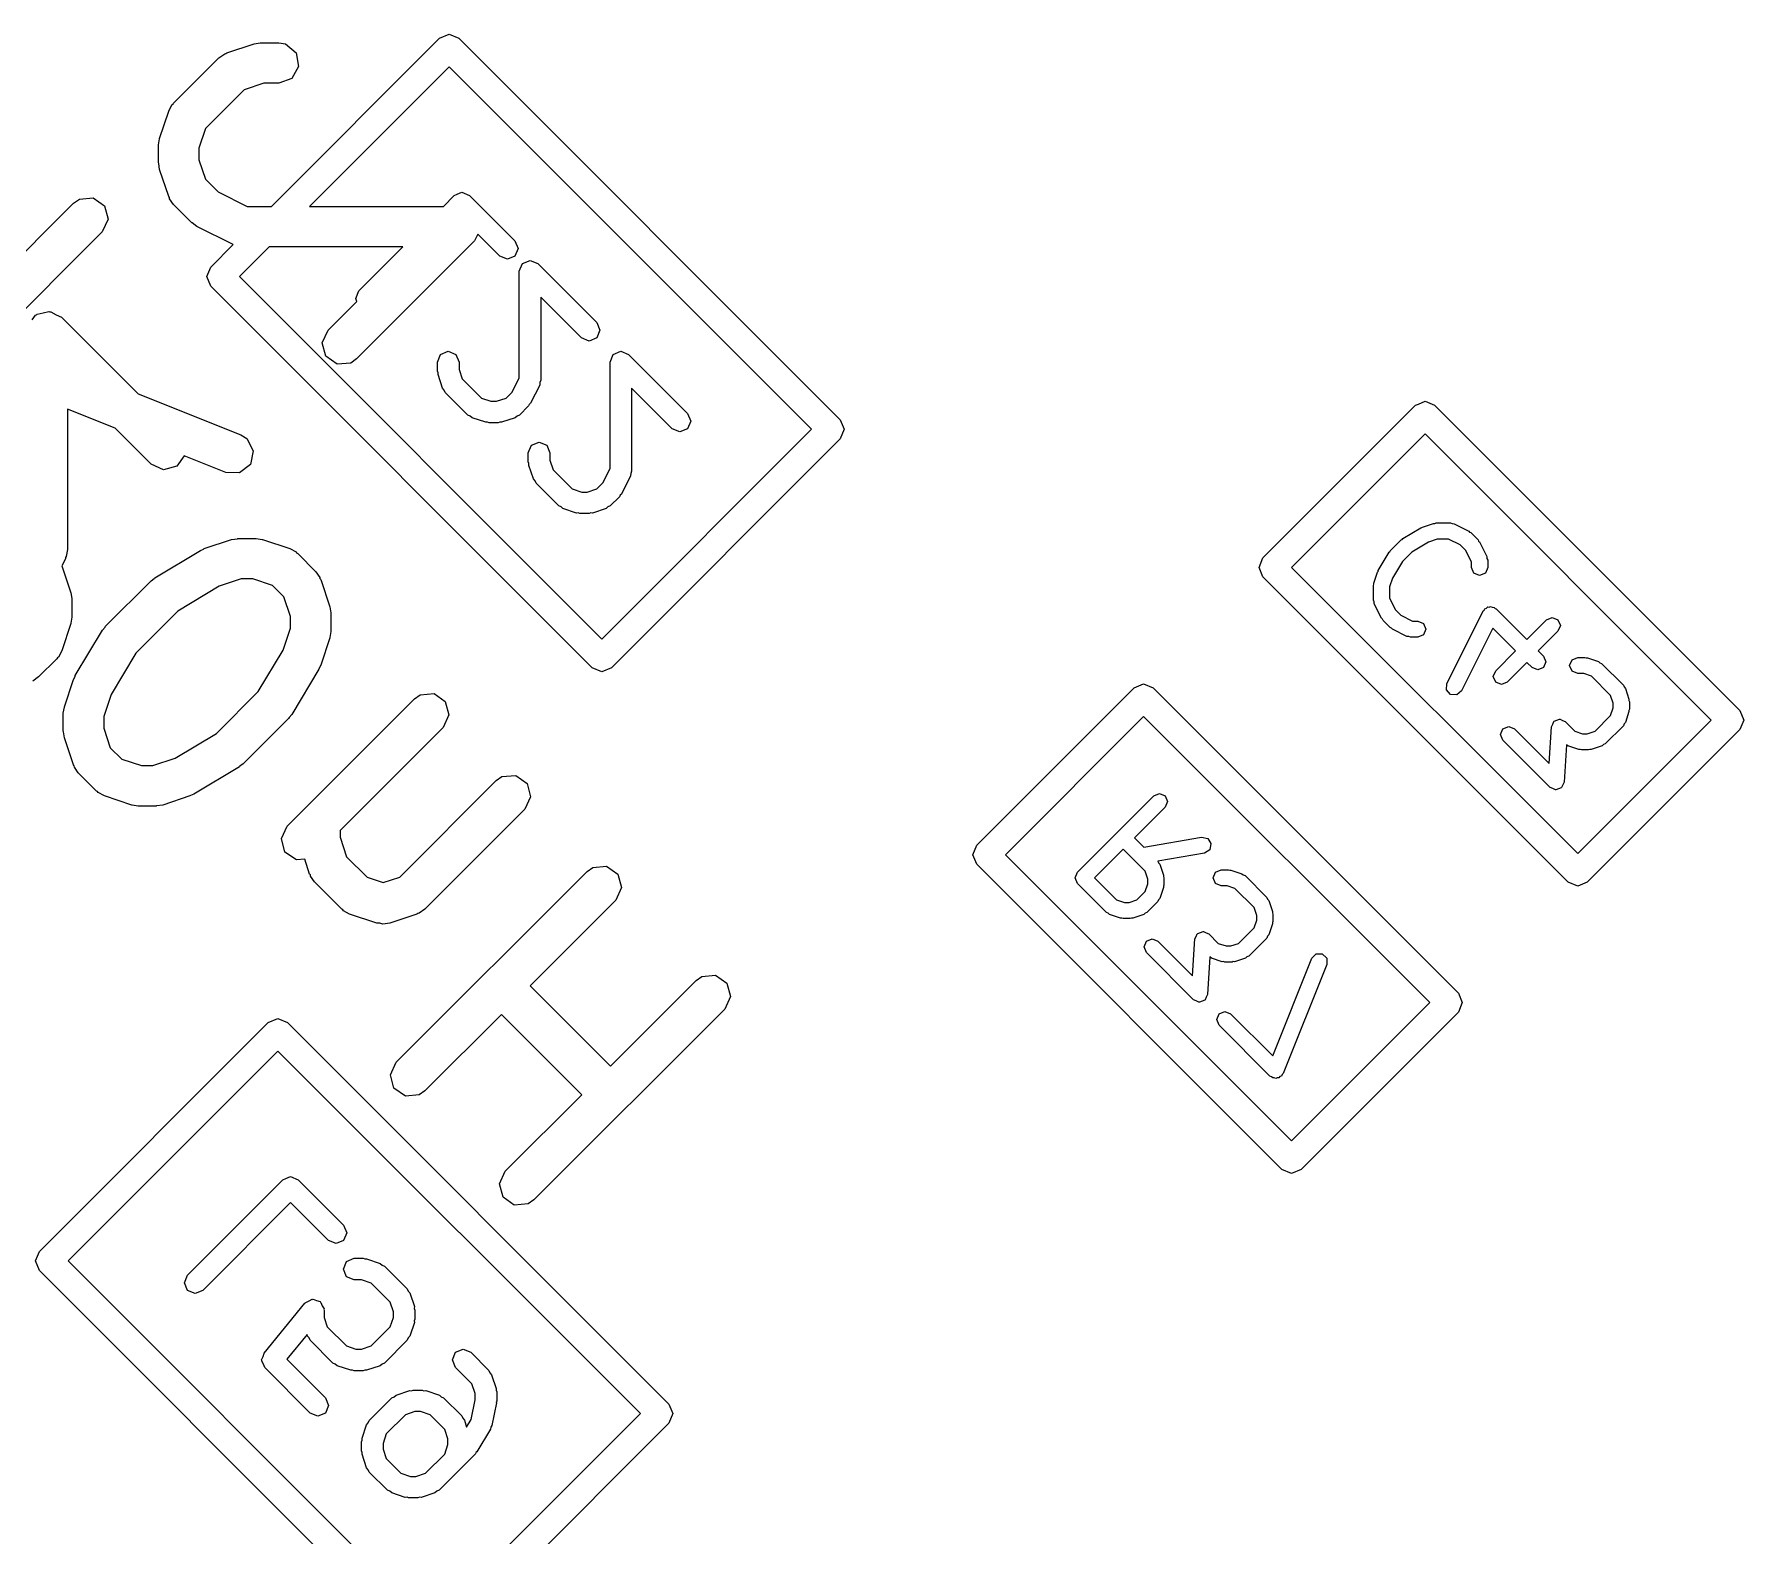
# Model space of a CAD drawing. Extents: x 4.8 to 7.66, y -5.25 to -1.85.
# Drawn here: x 5.9533 to 6.2028, y -2.5526 to -2.3335 of the extents above; entities that cross this region are included whole.
import ezdxf

# ---------------------------------------------------------------- set-up
doc = ezdxf.new("R2010")
doc.units = 0
doc.header["$MEASUREMENT"] = 0
doc.layers.add('BLACK', color=7, linetype='CONTINUOUS')

msp = doc.modelspace()

# ---------------------------------------------------------------- linework, layer by layer
at = {"layer": 'BLACK', "linetype": 'CONTINUOUS'}
for p, q in [((5.98142, -2.33622), (5.9854, -2.3349)), ((5.9854, -2.3349), (5.98627, -2.33477)), ((5.98627, -2.33477), (5.98633, -2.33474)), ((5.98633, -2.33474), (5.98898, -2.33474)), ((5.98793, -2.35861), (6.01247, -2.33407)), ((5.98898, -2.33474), (5.98999, -2.33492)), ((5.98999, -2.33492), (5.99154, -2.33622)), ((6.01247, -2.33407), (6.01386, -2.33349)), ((6.01386, -2.33349), (6.01526, -2.33407)), ((6.01526, -2.33407), (6.07093, -2.38974)), ((5.97364, -2.34356), (5.98027, -2.33693)), ((5.98027, -2.33693), (5.98111, -2.33635)), ((5.98111, -2.33635), (5.98128, -2.33633)), ((5.98128, -2.33633), (5.98142, -2.33622)), ((5.99154, -2.33622), (5.99189, -2.33821)), ((5.99088, -2.33996), (5.98898, -2.34065)), ((5.99189, -2.33821), (5.99088, -2.33996)), ((6.01386, -2.33824), (5.9935, -2.35861)), ((6.06676, -2.39114), (6.01386, -2.33824)), ((5.98395, -2.3416), (5.97831, -2.34725)), ((5.98681, -2.34065), (5.98395, -2.3416)), ((5.98898, -2.34065), (5.98681, -2.34065)), ((5.9716, -2.34869), (5.97293, -2.34472)), ((5.97293, -2.34472), (5.97341, -2.34382)), ((5.97341, -2.34382), (5.97356, -2.34372)), ((5.97356, -2.34372), (5.97364, -2.34356)), ((5.97831, -2.34725), (5.97735, -2.35011)), ((5.97145, -2.34963), (5.9716, -2.34876)), ((5.97145, -2.35228), (5.97145, -2.34963)), ((5.9716, -2.34876), (5.9716, -2.34869)), ((5.97735, -2.35011), (5.97735, -2.3518)), ((5.97147, -2.35234), (5.97145, -2.35228)), ((5.9716, -2.35321), (5.97147, -2.35234)), ((5.97735, -2.3518), (5.97831, -2.35466)), ((5.97293, -2.35719), (5.9716, -2.35321)), ((5.97831, -2.35466), (5.98013, -2.35648)), ((5.95906, -2.35815), (5.9599, -2.35756)), ((5.9599, -2.35756), (5.96191, -2.35738)), ((5.96191, -2.35738), (5.96356, -2.35854)), ((5.97304, -2.35733), (5.97293, -2.35719)), ((5.97305, -2.3575), (5.97304, -2.35733)), ((5.97364, -2.35834), (5.97305, -2.3575)), ((5.98013, -2.35648), (5.98438, -2.35861)), ((6.01301, -2.35861), (6.01461, -2.35701)), ((6.01461, -2.35701), (6.01504, -2.35683)), ((6.01504, -2.35683), (6.01572, -2.35655)), ((6.01572, -2.35655), (6.01683, -2.35701)), ((6.01683, -2.35701), (6.02346, -2.36364)), ((5.94345, -2.37375), (5.95906, -2.35815)), ((5.96356, -2.35854), (5.96409, -2.36049)), ((5.97629, -2.361), (5.97364, -2.35834)), ((5.98438, -2.35861), (5.98793, -2.35861)), ((5.9935, -2.35861), (6.01301, -2.35861)), ((5.96323, -2.36232), (5.94784, -2.37771)), ((5.96409, -2.36049), (5.96323, -2.36232)), ((5.97635, -2.36102), (5.97629, -2.361)), ((5.97706, -2.36155), (5.97635, -2.36102)), ((5.98235, -2.36419), (5.97706, -2.36155)), ((6.01805, -2.36268), (6.01796, -2.36284)), ((6.02124, -2.36587), (6.01805, -2.36268)), ((5.97907, -2.36747), (5.98235, -2.36419)), ((5.98759, -2.36451), (5.98324, -2.36886)), ((6.00711, -2.36451), (5.98759, -2.36451)), ((6.01758, -2.36365), (6.00035, -2.38088)), ((6.00069, -2.37093), (6.00711, -2.36451)), ((6.01796, -2.36284), (6.01758, -2.36365)), ((6.02346, -2.36364), (6.02392, -2.36475)), ((6.02392, -2.36475), (6.02346, -2.36587)), ((5.97849, -2.36886), (5.97907, -2.36747)), ((6.02235, -2.36633), (6.02124, -2.36587)), ((6.02346, -2.36587), (6.02235, -2.36633)), ((6.02409, -2.36807), (6.02455, -2.36696)), ((6.02455, -2.36696), (6.02566, -2.36649)), ((6.02566, -2.36649), (6.02678, -2.36696)), ((6.02678, -2.36696), (6.03539, -2.37557)), ((5.97907, -2.37026), (5.97849, -2.36886)), ((5.98324, -2.36886), (6.03614, -2.42176)), ((6.02409, -2.38361), (6.02409, -2.36807)), ((6.03474, -2.42593), (5.97907, -2.37026)), ((5.99618, -2.3767), (6.0004, -2.37248)), ((6.00023, -2.37205), (6.00069, -2.37093)), ((6.0004, -2.37248), (6.00023, -2.37205)), ((6.03317, -2.3778), (6.02724, -2.37187)), ((6.02724, -2.37187), (6.02724, -2.38398)), ((5.953, -2.37519), (5.95351, -2.37447)), ((5.95351, -2.37447), (5.95364, -2.37443)), ((5.95364, -2.37443), (5.95373, -2.37433)), ((5.95373, -2.37433), (5.9546, -2.37417)), ((5.9546, -2.37417), (5.95546, -2.37394)), ((5.95546, -2.37394), (5.95558, -2.374)), ((5.95558, -2.374), (5.95572, -2.37398)), ((5.95572, -2.37398), (5.95649, -2.37442)), ((5.95649, -2.37442), (5.95729, -2.3748)), ((5.95729, -2.3748), (5.96846, -2.38596)), ((5.99532, -2.37854), (5.99618, -2.3767)), ((6.03539, -2.37557), (6.03585, -2.37669)), ((6.03585, -2.37669), (6.03539, -2.3778)), ((5.99584, -2.38049), (5.99532, -2.37854)), ((6.01216, -2.38133), (6.01262, -2.38021)), ((6.01262, -2.38021), (6.01373, -2.37975)), ((6.01373, -2.37975), (6.01485, -2.38021)), ((6.01485, -2.38021), (6.01531, -2.38133)), ((6.03428, -2.37826), (6.03317, -2.3778)), ((6.03539, -2.3778), (6.03428, -2.37826)), ((6.03734, -2.38133), (6.03781, -2.38021)), ((6.03781, -2.38021), (6.03892, -2.37975)), ((6.03892, -2.37975), (6.04003, -2.38021)), ((6.04003, -2.38021), (6.04865, -2.38883)), ((5.9975, -2.38164), (5.99584, -2.38049)), ((5.99951, -2.38147), (5.9975, -2.38164)), ((6.00035, -2.38088), (5.99951, -2.38147)), ((6.01216, -2.38265), (6.01216, -2.38133)), ((6.01226, -2.38289), (6.01216, -2.38265)), ((6.01531, -2.38133), (6.01531, -2.3824)), ((6.01531, -2.3824), (6.01577, -2.38379)), ((6.03734, -2.39686), (6.03734, -2.38133)), ((6.01224, -2.38315), (6.01226, -2.38289)), ((6.0129, -2.38514), (6.01224, -2.38315)), ((6.01314, -2.38541), (6.0129, -2.38514)), ((6.01577, -2.38379), (6.01856, -2.38658)), ((6.02304, -2.3857), (6.02409, -2.38361)), ((6.02707, -2.38468), (6.02575, -2.38733)), ((6.0271, -2.38432), (6.02707, -2.38468)), ((6.02724, -2.38398), (6.0271, -2.38432)), ((6.04642, -2.39106), (6.04049, -2.38513)), ((6.04049, -2.38513), (6.04049, -2.39723)), ((5.96846, -2.38596), (5.98345, -2.39196)), ((6.01328, -2.38575), (6.01314, -2.38541)), ((6.0166, -2.38907), (6.01328, -2.38575)), ((6.01856, -2.38658), (6.01995, -2.38704)), ((6.01995, -2.38704), (6.02077, -2.38704)), ((6.02077, -2.38704), (6.02216, -2.38658)), ((6.02216, -2.38658), (6.02304, -2.3857)), ((6.02555, -2.3875), (6.02545, -2.38774)), ((6.02575, -2.38733), (6.02555, -2.3875)), ((6.13263, -2.4099), (6.1549, -2.38763)), ((6.1549, -2.38763), (6.15531, -2.38746)), ((6.15531, -2.38746), (6.15629, -2.38705)), ((6.15629, -2.38705), (6.15768, -2.38763)), ((6.15768, -2.38763), (6.20222, -2.43217)), ((5.96514, -2.39099), (5.95816, -2.3882)), ((5.95816, -2.3882), (5.95816, -2.4087)), ((6.01693, -2.38921), (6.0166, -2.38907)), ((6.01721, -2.38945), (6.01693, -2.38921)), ((6.0192, -2.39011), (6.01721, -2.38945)), ((6.01946, -2.39009), (6.0192, -2.39011)), ((6.0197, -2.39019), (6.01946, -2.39009)), ((6.02102, -2.39019), (6.0197, -2.39019)), ((6.02126, -2.39009), (6.02102, -2.39019)), ((6.02152, -2.39011), (6.02126, -2.39009)), ((6.02351, -2.38945), (6.02152, -2.39011)), ((6.02379, -2.38921), (6.02351, -2.38945)), ((6.02413, -2.38907), (6.02379, -2.38921)), ((6.02545, -2.38774), (6.02413, -2.38907)), ((6.04865, -2.38883), (6.04911, -2.38994)), ((6.04911, -2.38994), (6.04865, -2.39106)), ((6.07093, -2.38974), (6.07151, -2.39114)), ((5.97035, -2.39621), (5.96514, -2.39099)), ((5.98345, -2.39196), (5.98432, -2.3925)), ((5.98432, -2.3925), (5.98528, -2.39428)), ((6.03614, -2.42176), (6.06676, -2.39114)), ((6.07093, -2.39253), (6.03753, -2.42593)), ((6.04754, -2.39152), (6.04642, -2.39106)), ((6.04865, -2.39106), (6.04754, -2.39152)), ((6.07151, -2.39114), (6.07093, -2.39253)), ((6.07093, -2.39253), (6.07093, -2.39253)), ((6.15629, -2.3918), (6.1368, -2.41129)), ((6.19805, -2.43356), (6.15629, -2.3918)), ((5.9752, -2.39502), (5.97413, -2.39654)), ((5.98126, -2.39744), (5.9752, -2.39502)), ((5.98528, -2.39428), (5.98486, -2.39626)), ((6.02541, -2.39458), (6.02587, -2.39347)), ((6.02541, -2.39591), (6.02541, -2.39458)), ((6.02587, -2.39347), (6.02699, -2.39301)), ((6.02699, -2.39301), (6.0281, -2.39347)), ((6.0281, -2.39347), (6.02856, -2.39458)), ((6.02856, -2.39458), (6.02856, -2.39565)), ((5.97218, -2.39706), (5.97035, -2.39621)), ((5.97413, -2.39654), (5.97218, -2.39706)), ((5.98328, -2.39751), (5.98126, -2.39744)), ((5.98486, -2.39626), (5.98328, -2.39751)), ((6.02551, -2.39615), (6.02541, -2.39591)), ((6.02549, -2.39641), (6.02551, -2.39615)), ((6.02616, -2.39839), (6.02549, -2.39641)), ((6.02856, -2.39565), (6.02903, -2.39705)), ((6.02903, -2.39705), (6.03182, -2.39983)), ((6.0363, -2.39895), (6.03734, -2.39686)), ((6.04035, -2.39757), (6.04033, -2.39794)), ((6.04049, -2.39723), (6.04035, -2.39757)), ((6.0264, -2.39867), (6.02616, -2.39839)), ((6.02654, -2.39901), (6.0264, -2.39867)), ((6.02985, -2.40232), (6.02654, -2.39901)), ((6.03182, -2.39983), (6.03321, -2.4003)), ((6.03402, -2.4003), (6.03542, -2.39983)), ((6.03542, -2.39983), (6.0363, -2.39895)), ((6.04033, -2.39794), (6.039, -2.40059)), ((6.03019, -2.40246), (6.02985, -2.40232)), ((6.03047, -2.4027), (6.03019, -2.40246)), ((6.03321, -2.4003), (6.03402, -2.4003)), ((6.03704, -2.40246), (6.03677, -2.4027)), ((6.03738, -2.40232), (6.03704, -2.40246)), ((6.03871, -2.401), (6.03738, -2.40232)), ((6.03881, -2.40076), (6.03871, -2.401)), ((6.039, -2.40059), (6.03881, -2.40076)), ((6.03246, -2.40337), (6.03047, -2.4027)), ((6.03271, -2.40335), (6.03246, -2.40337)), ((6.03295, -2.40345), (6.03271, -2.40335)), ((6.03428, -2.40345), (6.03295, -2.40345)), ((6.03452, -2.40335), (6.03428, -2.40345)), ((6.03478, -2.40337), (6.03452, -2.40335)), ((6.03677, -2.4027), (6.03478, -2.40337)), ((6.15592, -2.4054), (6.15751, -2.40487)), ((6.15751, -2.40487), (6.1577, -2.40488)), ((6.1577, -2.40488), (6.15788, -2.40481)), ((6.15788, -2.40481), (6.16, -2.40481)), ((6.16, -2.40481), (6.16026, -2.40491)), ((6.16026, -2.40491), (6.16053, -2.40493)), ((6.16053, -2.40493), (6.16265, -2.40599)), ((5.97813, -2.40855), (5.98211, -2.40722)), ((5.98211, -2.40722), (5.98298, -2.4071)), ((5.98298, -2.4071), (5.98304, -2.40707)), ((5.98304, -2.40707), (5.98569, -2.40707)), ((5.98569, -2.40707), (5.98656, -2.40723)), ((5.98656, -2.40723), (5.98663, -2.40722)), ((5.98663, -2.40722), (5.9906, -2.40855)), ((6.15121, -2.40886), (6.1528, -2.40727)), ((6.1528, -2.40727), (6.15294, -2.40722)), ((6.15294, -2.40722), (6.15303, -2.40709)), ((6.15303, -2.40709), (6.15568, -2.4055)), ((6.15679, -2.4076), (6.15437, -2.40905)), ((6.15568, -2.4055), (6.15581, -2.40548)), ((6.15581, -2.40548), (6.15592, -2.4054)), ((6.15807, -2.40717), (6.15679, -2.4076)), ((6.15972, -2.40717), (6.15807, -2.40717)), ((6.16142, -2.40802), (6.15972, -2.40717)), ((6.16265, -2.40599), (6.16278, -2.40614)), ((6.16278, -2.40614), (6.16296, -2.40621)), ((6.16296, -2.40621), (6.16402, -2.40727)), ((6.16402, -2.40727), (6.16409, -2.40745)), ((6.16409, -2.40745), (6.16424, -2.40758)), ((6.16424, -2.40758), (6.1653, -2.4097)), ((5.95785, -2.41002), (5.95733, -2.41105)), ((5.95787, -2.40985), (5.95785, -2.41002)), ((5.95798, -2.40971), (5.95787, -2.40985)), ((5.95816, -2.4087), (5.95798, -2.40971)), ((5.97092, -2.4128), (5.97755, -2.40882)), ((5.97755, -2.40882), (5.97802, -2.40864)), ((5.97802, -2.40864), (5.97813, -2.40855)), ((5.9906, -2.40855), (5.99151, -2.40904)), ((5.99151, -2.40904), (5.9916, -2.40919)), ((5.9916, -2.40919), (5.99176, -2.40926)), ((5.99176, -2.40926), (5.99441, -2.41192)), ((6.13205, -2.41129), (6.13263, -2.4099)), ((6.14944, -2.41174), (6.15103, -2.40909)), ((6.15103, -2.40909), (6.15115, -2.409)), ((6.15115, -2.409), (6.15121, -2.40886)), ((6.15437, -2.40905), (6.15299, -2.41043)), ((6.16221, -2.40881), (6.16142, -2.40802)), ((6.16306, -2.41051), (6.16221, -2.40881)), ((6.1653, -2.4097), (6.16532, -2.40997)), ((6.16532, -2.40997), (6.16542, -2.41023)), ((5.95733, -2.41105), (5.95864, -2.41498)), ((5.99441, -2.41192), (5.995, -2.41276)), ((6.13263, -2.41268), (6.13205, -2.41129)), ((6.1368, -2.41129), (6.17856, -2.45305)), ((6.14881, -2.41357), (6.14934, -2.41198)), ((6.14934, -2.41198), (6.14942, -2.41187)), ((6.14942, -2.41187), (6.14944, -2.41174)), ((6.15299, -2.41043), (6.15154, -2.41285)), ((6.16306, -2.41129), (6.16306, -2.41051)), ((6.16341, -2.41212), (6.16306, -2.41129)), ((6.16424, -2.41247), (6.16341, -2.41212)), ((6.16508, -2.41212), (6.16424, -2.41247)), ((6.16542, -2.41129), (6.16508, -2.41212)), ((6.16542, -2.41023), (6.16542, -2.41129)), ((5.95864, -2.41498), (5.95877, -2.41585)), ((5.96372, -2.41987), (5.97035, -2.41324)), ((5.97035, -2.41324), (5.97083, -2.4129)), ((5.97083, -2.4129), (5.97092, -2.4128)), ((5.98031, -2.41405), (5.97427, -2.41767)), ((5.98352, -2.41298), (5.98031, -2.41405)), ((5.98522, -2.41298), (5.98352, -2.41298)), ((5.98808, -2.41393), (5.98522, -2.41298)), ((5.98974, -2.4156), (5.98808, -2.41393)), ((5.995, -2.41276), (5.99501, -2.41293)), ((5.99501, -2.41293), (5.99512, -2.41307)), ((5.99512, -2.41307), (5.99645, -2.41705)), ((6.17717, -2.45722), (6.13263, -2.41268)), ((6.14875, -2.41394), (6.14882, -2.41376)), ((6.14875, -2.41606), (6.14875, -2.41394)), ((6.14882, -2.41376), (6.14881, -2.41357)), ((6.15154, -2.41285), (6.15111, -2.41413)), ((6.15111, -2.41413), (6.15111, -2.41578)), ((5.95877, -2.41585), (5.95879, -2.41591)), ((5.95879, -2.41591), (5.95879, -2.41856)), ((5.9907, -2.41846), (5.98974, -2.4156)), ((5.99645, -2.41705), (5.99658, -2.41792)), ((6.14885, -2.41632), (6.14875, -2.41606)), ((6.14887, -2.41659), (6.14885, -2.41632)), ((6.14993, -2.41871), (6.14887, -2.41659)), ((6.15111, -2.41578), (6.15196, -2.41748)), ((6.15196, -2.41748), (6.15275, -2.41827)), ((6.15947, -2.42826), (6.16478, -2.41765)), ((6.16478, -2.41765), (6.16492, -2.41753)), ((6.16492, -2.41753), (6.165, -2.41735)), ((6.165, -2.41735), (6.16525, -2.41724)), ((6.16525, -2.41724), (6.16546, -2.41706)), ((6.16546, -2.41706), (6.16565, -2.41708)), ((6.16565, -2.41708), (6.16583, -2.417)), ((6.16583, -2.417), (6.16609, -2.41711)), ((6.16609, -2.41711), (6.16636, -2.41713)), ((6.16636, -2.41713), (6.16649, -2.41727)), ((6.16649, -2.41727), (6.16667, -2.41735)), ((6.16667, -2.41735), (6.17114, -2.42182)), ((5.95864, -2.4195), (5.95732, -2.42347)), ((5.95879, -2.41856), (5.95864, -2.41943)), ((5.95864, -2.41943), (5.95864, -2.4195)), ((5.96328, -2.42044), (5.96366, -2.41999)), ((5.96366, -2.41999), (5.96372, -2.41987)), ((5.97427, -2.41767), (5.96815, -2.42379)), ((5.9907, -2.42015), (5.9907, -2.41846)), ((5.99658, -2.41792), (5.9966, -2.41798)), ((5.9966, -2.41798), (5.9966, -2.42063)), ((6.15008, -2.41884), (6.14993, -2.41871)), ((6.15015, -2.41902), (6.15008, -2.41884)), ((6.15121, -2.42008), (6.15015, -2.41902)), ((6.15139, -2.42015), (6.15121, -2.42008)), ((6.15275, -2.41827), (6.15445, -2.41912)), ((6.15445, -2.41912), (6.15523, -2.41912)), ((6.15523, -2.41912), (6.15606, -2.41947)), ((6.15606, -2.41947), (6.15641, -2.4203)), ((6.17114, -2.42182), (6.17401, -2.41894)), ((6.17401, -2.41894), (6.17485, -2.41859)), ((6.17485, -2.41859), (6.17568, -2.41894)), ((6.17568, -2.41894), (6.17603, -2.41977)), ((6.17603, -2.41977), (6.17568, -2.42061)), ((5.9593, -2.42707), (5.96328, -2.42044)), ((5.98962, -2.42337), (5.9907, -2.42015)), ((5.99645, -2.42157), (5.99512, -2.42554)), ((5.9966, -2.42063), (5.99645, -2.4215)), ((5.99645, -2.4215), (5.99645, -2.42157)), ((6.15152, -2.4203), (6.15139, -2.42015)), ((6.15364, -2.42136), (6.15152, -2.4203)), ((6.15391, -2.42138), (6.15364, -2.42136)), ((6.15417, -2.42148), (6.15391, -2.42138)), ((6.15523, -2.42148), (6.15417, -2.42148)), ((6.15606, -2.42114), (6.15523, -2.42148)), ((6.15641, -2.4203), (6.15606, -2.42114)), ((6.16616, -2.42018), (6.16159, -2.42932)), ((6.16947, -2.42349), (6.16616, -2.42018)), ((6.17568, -2.42061), (6.17281, -2.42349)), ((5.9566, -2.42463), (5.95395, -2.42728)), ((5.95668, -2.42447), (5.9566, -2.42463)), ((5.95683, -2.42437), (5.95668, -2.42447)), ((5.95732, -2.42347), (5.95683, -2.42437)), ((5.96815, -2.42379), (5.96453, -2.42983)), ((5.986, -2.42941), (5.98962, -2.42337)), ((6.16659, -2.42636), (6.16947, -2.42349)), ((6.17281, -2.42349), (6.17356, -2.42424)), ((6.17356, -2.42424), (6.17391, -2.42508)), ((6.17391, -2.42508), (6.17356, -2.42591)), ((6.17738, -2.42561), (6.17773, -2.42477)), ((6.17773, -2.42477), (6.17856, -2.42443)), ((6.17856, -2.42443), (6.17962, -2.42443)), ((6.17962, -2.42443), (6.1798, -2.4245)), ((6.1798, -2.4245), (6.17999, -2.42449)), ((6.17999, -2.42449), (6.18159, -2.42502)), ((6.18159, -2.42502), (6.18179, -2.4252)), ((5.95395, -2.42728), (5.95311, -2.42787)), ((5.95903, -2.42765), (5.95927, -2.4272)), ((5.95927, -2.4272), (5.9593, -2.42707)), ((5.99485, -2.42613), (5.99088, -2.43276)), ((5.99488, -2.42599), (5.99485, -2.42613)), ((5.99512, -2.42554), (5.99488, -2.42599)), ((6.03614, -2.42651), (6.03474, -2.42593)), ((6.03753, -2.42593), (6.03614, -2.42651)), ((6.03753, -2.42593), (6.03753, -2.42593)), ((6.16624, -2.4272), (6.16659, -2.42636)), ((6.16659, -2.42803), (6.16624, -2.4272)), ((6.17114, -2.42516), (6.16826, -2.42803)), ((6.17189, -2.42591), (6.17114, -2.42516)), ((6.17273, -2.42626), (6.17189, -2.42591)), ((6.17356, -2.42591), (6.17273, -2.42626)), ((6.17773, -2.42644), (6.17738, -2.42561)), ((6.17856, -2.42679), (6.17773, -2.42644)), ((6.17943, -2.42679), (6.17856, -2.42679)), ((6.18057, -2.42717), (6.17943, -2.42679)), ((6.18336, -2.42996), (6.18057, -2.42717)), ((6.18179, -2.4252), (6.18205, -2.4253)), ((6.18205, -2.4253), (6.18523, -2.42848)), ((5.95771, -2.43163), (5.95903, -2.42765)), ((5.96453, -2.42983), (5.96346, -2.43304)), ((5.97989, -2.43552), (5.986, -2.42941)), ((6.00879, -2.43047), (6.00963, -2.42989)), ((6.00963, -2.42989), (6.01165, -2.42971)), ((6.01165, -2.42971), (6.0133, -2.43087)), ((6.09085, -2.45182), (6.11382, -2.42885)), ((6.11382, -2.42885), (6.11521, -2.42828)), ((6.11521, -2.42828), (6.1166, -2.42885)), ((6.1166, -2.42885), (6.16115, -2.4734)), ((6.15941, -2.42916), (6.15947, -2.42826)), ((6.16, -2.42984), (6.15941, -2.42916)), ((6.1609, -2.42991), (6.16, -2.42984)), ((6.16159, -2.42932), (6.1609, -2.42991)), ((6.16742, -2.42838), (6.16659, -2.42803)), ((6.16826, -2.42803), (6.16742, -2.42838)), ((6.18374, -2.4311), (6.18336, -2.42996)), ((6.18523, -2.42848), (6.18533, -2.42874)), ((6.18533, -2.42874), (6.18551, -2.42894)), ((6.18551, -2.42894), (6.18604, -2.43054)), ((5.95755, -2.43256), (5.95771, -2.43169)), ((5.95755, -2.43521), (5.95755, -2.43256)), ((5.95771, -2.43169), (5.95771, -2.43163)), ((5.99023, -2.44903), (6.00879, -2.43047)), ((6.0133, -2.43087), (6.01382, -2.43282)), ((6.18336, -2.43292), (6.18374, -2.43178)), ((6.18374, -2.43178), (6.18374, -2.4311)), ((6.18604, -2.43234), (6.18551, -2.43393)), ((6.18604, -2.43054), (6.18603, -2.43073)), ((6.18603, -2.43073), (6.1861, -2.43091)), ((6.1861, -2.43197), (6.18603, -2.43215)), ((6.18603, -2.43215), (6.18604, -2.43234)), ((6.1861, -2.43091), (6.1861, -2.43197)), ((6.20222, -2.43217), (6.2028, -2.43356)), ((5.96346, -2.43304), (5.96346, -2.43473)), ((5.96346, -2.43473), (5.96441, -2.4376)), ((5.99043, -2.43332), (5.98381, -2.43995)), ((5.99049, -2.4332), (5.99043, -2.43332)), ((5.99088, -2.43276), (5.99049, -2.4332)), ((6.01297, -2.43465), (5.99793, -2.44969)), ((6.01382, -2.43282), (6.01297, -2.43465)), ((6.11521, -2.43303), (6.09503, -2.45321)), ((6.15697, -2.47479), (6.11521, -2.43303)), ((6.1673, -2.43568), (6.16765, -2.43485)), ((6.16765, -2.43485), (6.16849, -2.4345)), ((6.16849, -2.4345), (6.16932, -2.43485)), ((6.16932, -2.43485), (6.17437, -2.4399)), ((6.17437, -2.4399), (6.17473, -2.43454)), ((6.17473, -2.43454), (6.17491, -2.43417)), ((6.17491, -2.43417), (6.17507, -2.43379)), ((6.17507, -2.43379), (6.17511, -2.43377)), ((6.17511, -2.43377), (6.17513, -2.43373)), ((6.17513, -2.43373), (6.17552, -2.4336)), ((6.17552, -2.4336), (6.17591, -2.43344)), ((6.17591, -2.43344), (6.17595, -2.43346)), ((6.17595, -2.43346), (6.17599, -2.43344)), ((6.17599, -2.43344), (6.17636, -2.43363)), ((6.17636, -2.43363), (6.17674, -2.43379)), ((6.17674, -2.43379), (6.17814, -2.43518)), ((6.17856, -2.45305), (6.19805, -2.43356)), ((6.20222, -2.43495), (6.17995, -2.45722)), ((6.1811, -2.43518), (6.18336, -2.43292)), ((6.18523, -2.4344), (6.18258, -2.43705)), ((6.18533, -2.43414), (6.18523, -2.4344)), ((6.18551, -2.43393), (6.18533, -2.43414)), ((6.2028, -2.43356), (6.20222, -2.43495)), ((5.95758, -2.43527), (5.95755, -2.43521)), ((5.95771, -2.43615), (5.95758, -2.43527)), ((5.95903, -2.44012), (5.95771, -2.43615)), ((5.96441, -2.4376), (5.96608, -2.43926)), ((5.97385, -2.43914), (5.97989, -2.43552)), ((6.16765, -2.43652), (6.1673, -2.43568)), ((6.17454, -2.44341), (6.16765, -2.43652)), ((6.17692, -2.43716), (6.17656, -2.44265)), ((6.17713, -2.43733), (6.17692, -2.43716)), ((6.17872, -2.43786), (6.17713, -2.43733)), ((6.17814, -2.43518), (6.17928, -2.43556)), ((6.17928, -2.43556), (6.17996, -2.43556)), ((6.17996, -2.43556), (6.1811, -2.43518)), ((6.18212, -2.43733), (6.18052, -2.43786)), ((6.18232, -2.43715), (6.18212, -2.43733)), ((6.18258, -2.43705), (6.18232, -2.43715)), ((5.96608, -2.43926), (5.96894, -2.44021)), ((5.97063, -2.44021), (5.97385, -2.43914)), ((5.98381, -2.43995), (5.98332, -2.44029)), ((6.17891, -2.43785), (6.17872, -2.43786)), ((6.17909, -2.43792), (6.17891, -2.43785)), ((6.18015, -2.43792), (6.17909, -2.43792)), ((6.18033, -2.43785), (6.18015, -2.43792)), ((6.18052, -2.43786), (6.18033, -2.43785)), ((5.95914, -2.44026), (5.95903, -2.44012)), ((5.95916, -2.44044), (5.95914, -2.44026)), ((5.95974, -2.44128), (5.95916, -2.44044)), ((5.9624, -2.44393), (5.95974, -2.44128)), ((5.96894, -2.44021), (5.97063, -2.44021)), ((5.98324, -2.4404), (5.97661, -2.44437)), ((5.98332, -2.44029), (5.98324, -2.4404)), ((6.00664, -2.45649), (6.02072, -2.44241)), ((6.02072, -2.44241), (6.02156, -2.44182)), ((6.02156, -2.44182), (6.02358, -2.44164)), ((6.02358, -2.44164), (6.02523, -2.4428)), ((5.96256, -2.444), (5.9624, -2.44393)), ((5.96265, -2.44415), (5.96256, -2.444)), ((5.96355, -2.44464), (5.96265, -2.44415)), ((5.96753, -2.44597), (5.96355, -2.44464)), ((5.97602, -2.44464), (5.97205, -2.44597)), ((5.97613, -2.44456), (5.97602, -2.44464)), ((5.97661, -2.44437), (5.97613, -2.44456)), ((6.02575, -2.44475), (6.0249, -2.44658)), ((6.02523, -2.4428), (6.02575, -2.44475)), ((6.10555, -2.45574), (6.11668, -2.44461)), ((6.11668, -2.44461), (6.11752, -2.44426)), ((6.11752, -2.44426), (6.11835, -2.44461)), ((6.11835, -2.44461), (6.1187, -2.44544)), ((6.17493, -2.44357), (6.17454, -2.44341)), ((6.1753, -2.44375), (6.17493, -2.44357)), ((6.17534, -2.44374), (6.1753, -2.44375)), ((6.17538, -2.44376), (6.17534, -2.44374)), ((6.17576, -2.4436), (6.17538, -2.44376)), ((6.17616, -2.44346), (6.17576, -2.4436)), ((6.17618, -2.44343), (6.17616, -2.44346)), ((6.17621, -2.44341), (6.17618, -2.44343)), ((6.17637, -2.44303), (6.17621, -2.44341)), ((6.17656, -2.44265), (6.17637, -2.44303)), ((5.96759, -2.44597), (5.96753, -2.44597)), ((5.96846, -2.44612), (5.96759, -2.44597)), ((5.97111, -2.44612), (5.96846, -2.44612)), ((5.97117, -2.4461), (5.97111, -2.44612)), ((5.97205, -2.44597), (5.97117, -2.4461)), ((6.0249, -2.44658), (6.01032, -2.46116)), ((6.11835, -2.44628), (6.11388, -2.45074)), ((6.1187, -2.44544), (6.11835, -2.44628)), ((5.98938, -2.45086), (5.99023, -2.44903)), ((5.99793, -2.44969), (5.99793, -2.45064)), ((5.9899, -2.45282), (5.98938, -2.45086)), ((5.99793, -2.45064), (5.99888, -2.4535)), ((6.09028, -2.45321), (6.09085, -2.45182)), ((6.11221, -2.45241), (6.10805, -2.45658)), ((6.11542, -2.45562), (6.11221, -2.45241)), ((6.11388, -2.45074), (6.11526, -2.45212)), ((6.11526, -2.45212), (6.12367, -2.45064)), ((6.12367, -2.45064), (6.12456, -2.45084)), ((6.12485, -2.45248), (6.12408, -2.45297)), ((6.12456, -2.45084), (6.12504, -2.4516)), ((6.12504, -2.4516), (6.12485, -2.45248)), ((5.99156, -2.45397), (5.9899, -2.45282)), ((5.99278, -2.45387), (5.99156, -2.45397)), ((5.9935, -2.45603), (5.99278, -2.45387)), ((5.99888, -2.4535), (6.00187, -2.45649)), ((6.03398, -2.45566), (6.03482, -2.45507)), ((6.03482, -2.45507), (6.03683, -2.4549)), ((6.03683, -2.4549), (6.03849, -2.45606)), ((6.09085, -2.4546), (6.09028, -2.45321)), ((6.1354, -2.49915), (6.09085, -2.4546)), ((6.09503, -2.45321), (6.13679, -2.49497)), ((6.12408, -2.45297), (6.1173, -2.45416)), ((6.1173, -2.45416), (6.1174, -2.4544)), ((6.1174, -2.4544), (6.11758, -2.45461)), ((6.11758, -2.45461), (6.11811, -2.4562)), ((5.99361, -2.45617), (5.9935, -2.45603)), ((5.99362, -2.45635), (5.99361, -2.45617)), ((5.99421, -2.45719), (5.99362, -2.45635)), ((5.99819, -2.46116), (5.99421, -2.45719)), ((6.00187, -2.45649), (6.00425, -2.45729)), ((6.00425, -2.45729), (6.00664, -2.45649)), ((6.00614, -2.4835), (6.03398, -2.45566)), ((6.03849, -2.45606), (6.03901, -2.45801)), ((6.1052, -2.45658), (6.10555, -2.45574)), ((6.10555, -2.45741), (6.1052, -2.45658)), ((6.10979, -2.46165), (6.10555, -2.45741)), ((6.10805, -2.45658), (6.11126, -2.45979)), ((6.1158, -2.45677), (6.11542, -2.45562)), ((6.11542, -2.45859), (6.1158, -2.45745)), ((6.1158, -2.45745), (6.1158, -2.45677)), ((6.11811, -2.4562), (6.11809, -2.4564)), ((6.11809, -2.4564), (6.11817, -2.45658)), ((6.11817, -2.45658), (6.11817, -2.45764)), ((6.12535, -2.45658), (6.1257, -2.45574)), ((6.1257, -2.45741), (6.12535, -2.45658)), ((6.1257, -2.45574), (6.12653, -2.4554)), ((6.12653, -2.45776), (6.1257, -2.45741)), ((6.12653, -2.4554), (6.12759, -2.4554)), ((6.12759, -2.4554), (6.12777, -2.45547)), ((6.12777, -2.45547), (6.12796, -2.45546)), ((6.12796, -2.45546), (6.12956, -2.45599)), ((6.12956, -2.45599), (6.12976, -2.45617)), ((6.12976, -2.45617), (6.13002, -2.45627)), ((6.13002, -2.45627), (6.1332, -2.45945)), ((6.17856, -2.4578), (6.17717, -2.45722)), ((6.17995, -2.45722), (6.17856, -2.4578)), ((6.03816, -2.45984), (6.02566, -2.47233)), ((6.03901, -2.45801), (6.03816, -2.45984)), ((6.11126, -2.45979), (6.1124, -2.46017)), ((6.11308, -2.46017), (6.11423, -2.45979)), ((6.11423, -2.45979), (6.11542, -2.45859)), ((6.11729, -2.46006), (6.1157, -2.46165)), ((6.1174, -2.45981), (6.11729, -2.46006)), ((6.11758, -2.4596), (6.1174, -2.45981)), ((6.11811, -2.45801), (6.11758, -2.4596)), ((6.11817, -2.45764), (6.11809, -2.45782)), ((6.11809, -2.45782), (6.11811, -2.45801)), ((6.1274, -2.45776), (6.12653, -2.45776)), ((6.12854, -2.45814), (6.1274, -2.45776)), ((6.13133, -2.46093), (6.12854, -2.45814)), ((6.1332, -2.45945), (6.1333, -2.45971)), ((6.1333, -2.45971), (6.13348, -2.45991)), ((6.13348, -2.45991), (6.13401, -2.46151)), ((5.99835, -2.46124), (5.99819, -2.46116)), ((5.99844, -2.46139), (5.99835, -2.46124)), ((5.99934, -2.46188), (5.99844, -2.46139)), ((6.00332, -2.4632), (5.99934, -2.46188)), ((6.00916, -2.46188), (6.00519, -2.4632)), ((6.0093, -2.46177), (6.00916, -2.46188)), ((6.00948, -2.46175), (6.0093, -2.46177)), ((6.01032, -2.46116), (6.00948, -2.46175)), ((6.11004, -2.46176), (6.10979, -2.46165)), ((6.11025, -2.46194), (6.11004, -2.46176)), ((6.11184, -2.46247), (6.11025, -2.46194)), ((6.11203, -2.46246), (6.11184, -2.46247)), ((6.11221, -2.46253), (6.11203, -2.46246)), ((6.11327, -2.46253), (6.11221, -2.46253)), ((6.1124, -2.46017), (6.11308, -2.46017)), ((6.11345, -2.46246), (6.11327, -2.46253)), ((6.11365, -2.46247), (6.11345, -2.46246)), ((6.11524, -2.46194), (6.11365, -2.46247)), ((6.11545, -2.46176), (6.11524, -2.46194)), ((6.1157, -2.46165), (6.11545, -2.46176)), ((6.13171, -2.46207), (6.13133, -2.46093)), ((6.13171, -2.46275), (6.13171, -2.46207)), ((6.13401, -2.46151), (6.134, -2.4617)), ((6.134, -2.4617), (6.13407, -2.46188)), ((6.13407, -2.46188), (6.13407, -2.46294)), ((6.00376, -2.46319), (6.00332, -2.4632)), ((6.00417, -2.46335), (6.00376, -2.46319)), ((6.00519, -2.4632), (6.00417, -2.46335)), ((6.12288, -2.46514), (6.12304, -2.46476)), ((6.12304, -2.46476), (6.12308, -2.46474)), ((6.12308, -2.46474), (6.1231, -2.4647)), ((6.1231, -2.4647), (6.12349, -2.46457)), ((6.12349, -2.46457), (6.12388, -2.46441)), ((6.12388, -2.46441), (6.12392, -2.46443)), ((6.12392, -2.46443), (6.12396, -2.46441)), ((6.12396, -2.46441), (6.12433, -2.4646)), ((6.12433, -2.4646), (6.12471, -2.46476)), ((6.12471, -2.46476), (6.12611, -2.46615)), ((6.12907, -2.46615), (6.13133, -2.46389)), ((6.13133, -2.46389), (6.13171, -2.46275)), ((6.13348, -2.4649), (6.1333, -2.46511)), ((6.13401, -2.46331), (6.13348, -2.4649)), ((6.13407, -2.46294), (6.134, -2.46312)), ((6.134, -2.46312), (6.13401, -2.46331)), ((6.11527, -2.46665), (6.11562, -2.46582)), ((6.11562, -2.46749), (6.11527, -2.46665)), ((6.11562, -2.46582), (6.11646, -2.46547)), ((6.12251, -2.47438), (6.11562, -2.46749)), ((6.11646, -2.46547), (6.11729, -2.46582)), ((6.11729, -2.46582), (6.12234, -2.47087)), ((6.12234, -2.47087), (6.1227, -2.46551)), ((6.1227, -2.46551), (6.12288, -2.46514)), ((6.12611, -2.46615), (6.12725, -2.46653)), ((6.12725, -2.46653), (6.12793, -2.46653)), ((6.12793, -2.46653), (6.12907, -2.46615)), ((6.1332, -2.46537), (6.13055, -2.46802)), ((6.1333, -2.46511), (6.1332, -2.46537)), ((6.12489, -2.46813), (6.12453, -2.47362)), ((6.1251, -2.4683), (6.12489, -2.46813)), ((6.12669, -2.46883), (6.1251, -2.4683)), ((6.12688, -2.46882), (6.12669, -2.46883)), ((6.12706, -2.46889), (6.12688, -2.46882)), ((6.12812, -2.46889), (6.12706, -2.46889)), ((6.1283, -2.46882), (6.12812, -2.46889)), ((6.12849, -2.46883), (6.1283, -2.46882)), ((6.13009, -2.4683), (6.12849, -2.46883)), ((6.13029, -2.46812), (6.13009, -2.4683)), ((6.13055, -2.46802), (6.13029, -2.46812)), ((6.13405, -2.48258), (6.13975, -2.46833)), ((6.14194, -2.46921), (6.13558, -2.48512)), ((6.13975, -2.46833), (6.14038, -2.46769)), ((6.14038, -2.46769), (6.14129, -2.46768)), ((6.14129, -2.46768), (6.14193, -2.46831)), ((6.14193, -2.46831), (6.14194, -2.46921)), ((6.02566, -2.47233), (6.03739, -2.48406)), ((6.03739, -2.48406), (6.04989, -2.47157)), ((6.04989, -2.47157), (6.05073, -2.47098)), ((6.05073, -2.47098), (6.05274, -2.47081)), ((6.05274, -2.47081), (6.0544, -2.47196)), ((6.0544, -2.47196), (6.05492, -2.47392)), ((6.05492, -2.47392), (6.05407, -2.47575)), ((6.1229, -2.47454), (6.12251, -2.47438)), ((6.12327, -2.47472), (6.1229, -2.47454)), ((6.12331, -2.47471), (6.12327, -2.47472)), ((6.12335, -2.47473), (6.12331, -2.47471)), ((6.12373, -2.47457), (6.12335, -2.47473)), ((6.12413, -2.47443), (6.12373, -2.47457)), ((6.12415, -2.4744), (6.12413, -2.47443)), ((6.12418, -2.47438), (6.12415, -2.4744)), ((6.12434, -2.474), (6.12418, -2.47438)), ((6.12453, -2.47362), (6.12434, -2.474)), ((6.13679, -2.49497), (6.15697, -2.47479)), ((6.16115, -2.4734), (6.16172, -2.47479)), ((6.16172, -2.47479), (6.16115, -2.47618)), ((5.98747, -2.47769), (5.98886, -2.47711)), ((5.98886, -2.47711), (5.99026, -2.47769)), ((6.02149, -2.47651), (6.01032, -2.48768)), ((6.03322, -2.48824), (6.02149, -2.47651)), ((6.05407, -2.47575), (6.02623, -2.50358)), ((6.12588, -2.47726), (6.12623, -2.47642)), ((6.12623, -2.47809), (6.12588, -2.47726)), ((6.12623, -2.47642), (6.12706, -2.47608)), ((6.12706, -2.47608), (6.1279, -2.47642)), ((6.1279, -2.47642), (6.13405, -2.48258)), ((6.16115, -2.47618), (6.13818, -2.49915)), ((5.95407, -2.51109), (5.98747, -2.47769)), ((5.99026, -2.47769), (6.04593, -2.53337)), ((6.13365, -2.48552), (6.12623, -2.47809)), ((5.98886, -2.48186), (5.95824, -2.51249)), ((6.04176, -2.53476), (5.98886, -2.48186)), ((6.00529, -2.48533), (6.00614, -2.4835)), ((6.00581, -2.48728), (6.00529, -2.48533)), ((6.00747, -2.48844), (6.00581, -2.48728)), ((6.13387, -2.48561), (6.13365, -2.48552)), ((6.13405, -2.48578), (6.13387, -2.48561)), ((6.13427, -2.48577), (6.13405, -2.48578)), ((6.13448, -2.48586), (6.13427, -2.48577)), ((6.13471, -2.48577), (6.13448, -2.48586)), ((6.13495, -2.48577), (6.13471, -2.48577)), ((6.13511, -2.4856), (6.13495, -2.48577)), ((6.13532, -2.48552), (6.13511, -2.4856)), ((6.13541, -2.48529), (6.13532, -2.48552)), ((6.13558, -2.48512), (6.13541, -2.48529)), ((6.00948, -2.48826), (6.00747, -2.48844)), ((6.01032, -2.48768), (6.00948, -2.48826)), ((6.02205, -2.49941), (6.03322, -2.48824)), ((6.0212, -2.50124), (6.02205, -2.49941)), ((6.13679, -2.49972), (6.1354, -2.49915)), ((6.13818, -2.49915), (6.13679, -2.49972)), ((5.97569, -2.51455), (5.98961, -2.50064)), ((5.98961, -2.50064), (5.99004, -2.50046)), ((5.99004, -2.50046), (5.99072, -2.50017)), ((5.99072, -2.50017), (5.99183, -2.50064)), ((5.99183, -2.50064), (5.99846, -2.50726)), ((6.02172, -2.50319), (6.0212, -2.50124)), ((5.99072, -2.50398), (5.97791, -2.51678)), ((5.99624, -2.50949), (5.99072, -2.50398)), ((6.02337, -2.50435), (6.02172, -2.50319)), ((6.02539, -2.50417), (6.02337, -2.50435)), ((6.02623, -2.50358), (6.02539, -2.50417)), ((5.99846, -2.50726), (5.99892, -2.50838)), ((5.99735, -2.50995), (5.99624, -2.50949)), ((5.99846, -2.50949), (5.99735, -2.50995)), ((5.99892, -2.50838), (5.99846, -2.50949)), ((5.95349, -2.51249), (5.95407, -2.51109)), ((5.99889, -2.51257), (6, -2.5121)), ((6, -2.5121), (6.00133, -2.5121)), ((6.00133, -2.5121), (6.00157, -2.5122)), ((6.00157, -2.5122), (6.00182, -2.51219)), ((6.00182, -2.51219), (6.00381, -2.51285)), ((5.95407, -2.51388), (5.95349, -2.51249)), ((6.00897, -2.56878), (5.95407, -2.51388)), ((5.95824, -2.51249), (6.01114, -2.56538)), ((5.97523, -2.51567), (5.97569, -2.51455)), ((5.99843, -2.51368), (5.99889, -2.51257)), ((5.99889, -2.51479), (5.99843, -2.51368)), ((6, -2.51525), (5.99889, -2.51479)), ((6.00381, -2.51285), (6.00409, -2.51309)), ((6.00409, -2.51309), (6.00443, -2.51323)), ((6.00443, -2.51323), (6.00774, -2.51654)), ((5.97569, -2.51678), (5.97523, -2.51567)), ((5.9768, -2.51724), (5.97569, -2.51678)), ((5.97791, -2.51678), (5.9768, -2.51724)), ((6.00107, -2.51525), (6, -2.51525)), ((6.00246, -2.51572), (6.00107, -2.51525)), ((6.00525, -2.51851), (6.00246, -2.51572)), ((6.00774, -2.51654), (6.00788, -2.51688)), ((6.00788, -2.51688), (6.00812, -2.51716)), ((6.00812, -2.51716), (6.00879, -2.51915)), ((5.98685, -2.52594), (5.99282, -2.51865)), ((5.99282, -2.51865), (5.99289, -2.51861)), ((5.99289, -2.51861), (5.99292, -2.51853)), ((5.99292, -2.51853), (5.99341, -2.51833)), ((5.99341, -2.51833), (5.99388, -2.51808)), ((5.99388, -2.51808), (5.99396, -2.5181)), ((5.99396, -2.5181), (5.99403, -2.51807)), ((5.99403, -2.51807), (5.99452, -2.51827)), ((5.99452, -2.51827), (5.99503, -2.51843)), ((5.99503, -2.51843), (5.99507, -2.5185)), ((5.99507, -2.5185), (5.99515, -2.51853)), ((5.99515, -2.51853), (5.99535, -2.51902)), ((5.99535, -2.51902), (5.9956, -2.51949)), ((5.9956, -2.51949), (5.99558, -2.51957)), ((5.99558, -2.51957), (5.99561, -2.51965)), ((5.99561, -2.51965), (5.99561, -2.52072)), ((6.00572, -2.5199), (6.00525, -2.51851)), ((6.00572, -2.52072), (6.00572, -2.5199)), ((6.00879, -2.51915), (6.00877, -2.51941)), ((6.00877, -2.51941), (6.00887, -2.51965)), ((6.00887, -2.51965), (6.00887, -2.52097)), ((5.99561, -2.52072), (5.99607, -2.52211)), ((5.99607, -2.52211), (5.99886, -2.5249)), ((6.00246, -2.5249), (6.00525, -2.52211)), ((6.00525, -2.52211), (6.00572, -2.52072)), ((6.00879, -2.52147), (6.00812, -2.52346)), ((6.00887, -2.52097), (6.00877, -2.52121)), ((6.00877, -2.52121), (6.00879, -2.52147)), ((5.99313, -2.52324), (5.99019, -2.52683)), ((5.9932, -2.52346), (5.99313, -2.52324)), ((5.99344, -2.52373), (5.9932, -2.52346)), ((5.99358, -2.52407), (5.99344, -2.52373)), ((5.9969, -2.52739), (5.99358, -2.52407)), ((5.99886, -2.5249), (6.00026, -2.52536)), ((6.00107, -2.52536), (6.00246, -2.5249)), ((6.00774, -2.52407), (6.00443, -2.52739)), ((6.00788, -2.52373), (6.00774, -2.52407)), ((6.00812, -2.52346), (6.00788, -2.52373)), ((5.98649, -2.52694), (5.9867, -2.52645)), ((5.98653, -2.52701), (5.98649, -2.52694)), ((5.9865, -2.52709), (5.98653, -2.52701)), ((5.98675, -2.52756), (5.9865, -2.52709)), ((5.9867, -2.52645), (5.98685, -2.52594)), ((5.99019, -2.52683), (5.99581, -2.53245)), ((5.99724, -2.52753), (5.9969, -2.52739)), ((6.00026, -2.52536), (6.00107, -2.52536)), ((6.00443, -2.52739), (6.00409, -2.52753)), ((6.01433, -2.52694), (6.01479, -2.52582)), ((6.01479, -2.52805), (6.01433, -2.52694)), ((6.01479, -2.52582), (6.01591, -2.52536)), ((6.01591, -2.52536), (6.01702, -2.52582)), ((6.01702, -2.52582), (6.01967, -2.52847)), ((5.98696, -2.52805), (5.98675, -2.52756)), ((5.99358, -2.53468), (5.98696, -2.52805)), ((5.99751, -2.52777), (5.99724, -2.52753)), ((5.9995, -2.52843), (5.99751, -2.52777)), ((5.99976, -2.52841), (5.9995, -2.52843)), ((6, -2.52851), (5.99976, -2.52841)), ((6.00133, -2.52851), (6, -2.52851)), ((6.00157, -2.52841), (6.00133, -2.52851)), ((6.00182, -2.52843), (6.00157, -2.52841)), ((6.00381, -2.52777), (6.00182, -2.52843)), ((6.00409, -2.52753), (6.00381, -2.52777)), ((6.01718, -2.53044), (6.01479, -2.52805)), ((6.01967, -2.52847), (6.01981, -2.52881)), ((6.01981, -2.52881), (6.02005, -2.52909)), ((6.02005, -2.52909), (6.02072, -2.53108)), ((6.00551, -2.53245), (6.00585, -2.53231)), ((6.00585, -2.53231), (6.00613, -2.53207)), ((6.00613, -2.53207), (6.00812, -2.53141)), ((6.00812, -2.53141), (6.00838, -2.53143)), ((6.00838, -2.53143), (6.00862, -2.53133)), ((6.00862, -2.53133), (6.00994, -2.53133)), ((6.00994, -2.53133), (6.01018, -2.53143)), ((6.01018, -2.53143), (6.01044, -2.53141)), ((6.01044, -2.53141), (6.01243, -2.53207)), ((6.01243, -2.53207), (6.01271, -2.53231)), ((6.01271, -2.53231), (6.01304, -2.53245)), ((6.01765, -2.53183), (6.01718, -2.53044)), ((6.01765, -2.53275), (6.01765, -2.53183)), ((6.02072, -2.53108), (6.0207, -2.53134)), ((6.0207, -2.53134), (6.0208, -2.53158)), ((6.0208, -2.53158), (6.0208, -2.5329)), ((5.9947, -2.53514), (5.99358, -2.53468)), ((5.99581, -2.53468), (5.9947, -2.53514)), ((5.99581, -2.53245), (5.99627, -2.53356)), ((5.99627, -2.53356), (5.99581, -2.53468)), ((6.0022, -2.53577), (6.00551, -2.53245)), ((6.00887, -2.53448), (6.00748, -2.53494)), ((6.00969, -2.53448), (6.00887, -2.53448)), ((6.01108, -2.53494), (6.00969, -2.53448)), ((6.01114, -2.56538), (6.04176, -2.53476)), ((6.01304, -2.53245), (6.0157, -2.5351)), ((6.01707, -2.53564), (6.01765, -2.53275)), ((6.02077, -2.53321), (6.0201, -2.53652)), ((6.0208, -2.5329), (6.02073, -2.53305)), ((6.02073, -2.53305), (6.02077, -2.53321)), ((6.04593, -2.53337), (6.04651, -2.53476)), ((6.04651, -2.53476), (6.04593, -2.53615)), ((6.00116, -2.53837), (6.00182, -2.53638)), ((6.00182, -2.53638), (6.00206, -2.5361)), ((6.00206, -2.5361), (6.0022, -2.53577)), ((6.00748, -2.53494), (6.00469, -2.53773)), ((6.01321, -2.53707), (6.01108, -2.53494)), ((6.01367, -2.53846), (6.01321, -2.53707)), ((6.04593, -2.53615), (6.01413, -2.56795)), ((6.0157, -2.5351), (6.01584, -2.53544)), ((6.01584, -2.53544), (6.01608, -2.53572)), ((6.01608, -2.53572), (6.01641, -2.53673)), ((6.01641, -2.53673), (6.01707, -2.53564)), ((6.01991, -2.53703), (6.01792, -2.54034)), ((6.01995, -2.53675), (6.01991, -2.53703)), ((6.0201, -2.53652), (6.01995, -2.53675)), ((6.04593, -2.53615), (6.04593, -2.53615)), ((6.00108, -2.53887), (6.00118, -2.53863)), ((6.00108, -2.54019), (6.00108, -2.53887)), ((6.00118, -2.53863), (6.00116, -2.53837)), ((6.00469, -2.53773), (6.00423, -2.53912)), ((6.00423, -2.53912), (6.00423, -2.53994)), ((6.01321, -2.54067), (6.01367, -2.53927)), ((6.01367, -2.53927), (6.01367, -2.53846)), ((6.00118, -2.54043), (6.00108, -2.54019)), ((6.00116, -2.54069), (6.00118, -2.54043)), ((6.00182, -2.54268), (6.00116, -2.54069)), ((6.00423, -2.53994), (6.00469, -2.54133)), ((6.00469, -2.54133), (6.00682, -2.54346)), ((6.01042, -2.54346), (6.01321, -2.54067)), ((6.01768, -2.54064), (6.01238, -2.54595)), ((6.01776, -2.54046), (6.01768, -2.54064)), ((6.01792, -2.54034), (6.01776, -2.54046)), ((6.00206, -2.54296), (6.00182, -2.54268)), ((6.0022, -2.54329), (6.00206, -2.54296)), ((6.00485, -2.54595), (6.0022, -2.54329)), ((6.00682, -2.54346), (6.00821, -2.54392)), ((6.00821, -2.54392), (6.00902, -2.54392)), ((6.00902, -2.54392), (6.01042, -2.54346)), ((6.00519, -2.54609), (6.00485, -2.54595)), ((6.00547, -2.54633), (6.00519, -2.54609)), ((6.00746, -2.54699), (6.00547, -2.54633)), ((6.00771, -2.54697), (6.00746, -2.54699)), ((6.00795, -2.54707), (6.00771, -2.54697)), ((6.00928, -2.54707), (6.00795, -2.54707)), ((6.00952, -2.54697), (6.00928, -2.54707)), ((6.00978, -2.54699), (6.00952, -2.54697)), ((6.01177, -2.54633), (6.00978, -2.54699)), ((6.01204, -2.54609), (6.01177, -2.54633)), ((6.01238, -2.54595), (6.01204, -2.54609))]:
    msp.add_line(p, q, dxfattribs=at)

doc.saveas('drawing.dxf')
